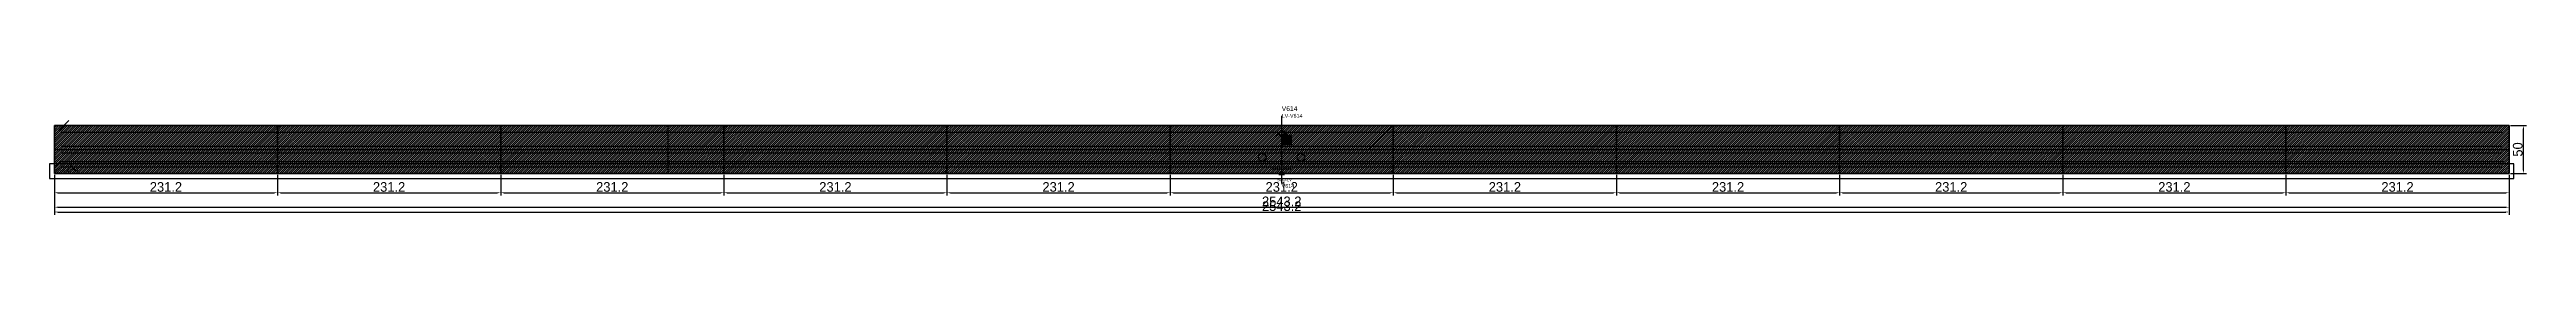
# Model space of a CAD drawing. Header units: metres. Extents: x 12791 to 15357, y 13116 to 13229.
import ezdxf

# ---------------------------------------------------------------- set-up
doc = ezdxf.new("R2010")
doc.units = ezdxf.units.M
for name, color, linetype in [('BARRA DE ANCORAGEM', 251, 'CONTINUOUS'), ('barrote', 251, 'CONTINUOUS'), ('CONCRETO', 251, 'CONTINUOUS'), ('COTA', 241, 'CONTINUOUS'), ('cotas', 241, 'CONTINUOUS'), ('Demarcação 1', 251, 'CONTINUOUS'), ('Demarcação 2', 254, 'CONTINUOUS'), ('Hachura', 251, 'CONTINUOUS'), ('HACHURA MADEIRAS', 1, 'CONTINUOUS'), ('Laje_Perimetro', 7, 'CONTINUOUS'), ('material do compensado', 7, 'CONTINUOUS'), ('NOMENCLATURA', 7, 'CONTINUOUS'), ('Painéis', 200, 'CONTINUOUS'), ('PONTALETE', 7, 'CONTINUOUS'), ('presilha', 1, 'CONTINUOUS'), ('Reaproveitamento', 251, 'CONTINUOUS'), ('SARR_3.5x7', 81, 'CONTINUOUS'), ('SCO-___-LAJ', 2, 'CONTINUOUS'), ('TENSOR', 3, 'CONTINUOUS'), ('texto', 7, 'CONTINUOUS'), ('Texto Qtd Sarr', 242, 'CONTINUOUS')]:
    doc.layers.add(name, color=color, linetype=linetype)
doc.styles.add('STR_STANDARD', font='arial.ttf')
doc.dimstyles.new('EZ DXF', dxfattribs={"dimtxt": 10, "dimasz": 3.5, "dimexe": 3, "dimexo": 1.5, "dimgap": 1, "dimtad": 1, "dimdec": 1, "dimdsep": 46, "dimcen": 2.5, "dimazin": 3, "dimtfac": 1, "dimtmove": 0, "dimatfit": 3})

msp = doc.modelspace()

# ---------------------------------------------------------------- hatches: boundary and pattern name
at = {"layer": 'Hachura'}
h = msp.add_hatch(color=3, dxfattribs=at)
h.dxf.hatch_style = 1
h.paths.add_polyline_path([(12795.5914, 13158.9905), (13026.7914, 13158.9905), (13026.7914, 13208.9905), (12795.5914, 13208.9905)])
h = msp.add_hatch(dxfattribs=at)
h.set_pattern_fill('ANSI31', scale=0.5)
h.paths.add_polyline_path([(12795.5914, 13158.9905), (13026.7914, 13158.9905), (13026.7914, 13208.9905), (12795.5914, 13208.9905)])
h = msp.add_hatch(color=3, dxfattribs=at)
h.dxf.hatch_style = 1
h.paths.add_polyline_path([(12795.5914, 13158.9905), (13026.7914, 13158.9905), (13026.7914, 13208.9905), (12795.5914, 13208.9905)])
h = msp.add_hatch(dxfattribs=at)
h.set_pattern_fill('ANSI31', scale=0.5)
h.paths.add_polyline_path([(12795.5914, 13158.9905), (13026.7914, 13158.9905), (13026.7914, 13208.9905), (12795.5914, 13208.9905)])
h = msp.add_hatch(color=3, dxfattribs=at)
h.dxf.hatch_style = 1
h.paths.add_polyline_path([(13026.7914, 13158.9905), (13257.9914, 13158.9905), (13257.9914, 13208.9905), (13026.7914, 13208.9905)])
h = msp.add_hatch(dxfattribs=at)
h.set_pattern_fill('ANSI31', scale=0.5)
h.paths.add_polyline_path([(13026.7914, 13158.9905), (13257.9914, 13158.9905), (13257.9914, 13208.9905), (13026.7914, 13208.9905)])
h = msp.add_hatch(color=3, dxfattribs=at)
h.dxf.hatch_style = 1
h.paths.add_polyline_path([(13026.7914, 13158.9905), (13257.9914, 13158.9905), (13257.9914, 13208.9905), (13026.7914, 13208.9905)])
h = msp.add_hatch(dxfattribs=at)
h.set_pattern_fill('ANSI31', scale=0.5)
h.paths.add_polyline_path([(13026.7914, 13158.9905), (13257.9914, 13158.9905), (13257.9914, 13208.9905), (13026.7914, 13208.9905)])
h = msp.add_hatch(color=3, dxfattribs=at)
h.dxf.hatch_style = 1
h.paths.add_polyline_path([(13257.9914, 13158.9905), (13489.1914, 13158.9905), (13489.1914, 13208.9905), (13257.9914, 13208.9905)])
h = msp.add_hatch(dxfattribs=at)
h.set_pattern_fill('ANSI31', scale=0.5)
h.paths.add_polyline_path([(13257.9914, 13158.9905), (13489.1914, 13158.9905), (13489.1914, 13208.9905), (13257.9914, 13208.9905)])
h = msp.add_hatch(color=3, dxfattribs=at)
h.dxf.hatch_style = 1
h.paths.add_polyline_path([(13257.9914, 13158.9905), (13489.1914, 13158.9905), (13489.1914, 13208.9905), (13257.9914, 13208.9905)])
h = msp.add_hatch(dxfattribs=at)
h.set_pattern_fill('ANSI31', scale=0.5)
h.paths.add_polyline_path([(13257.9914, 13158.9905), (13489.1914, 13158.9905), (13489.1914, 13208.9905), (13257.9914, 13208.9905)])
h = msp.add_hatch(color=3, dxfattribs=at)
h.dxf.hatch_style = 1
h.paths.add_polyline_path([(13489.1914, 13158.9905), (13720.3914, 13158.9905), (13720.3914, 13208.9905), (13489.1914, 13208.9905)])
h = msp.add_hatch(dxfattribs=at)
h.set_pattern_fill('ANSI31', scale=0.5)
h.paths.add_polyline_path([(13489.1914, 13158.9905), (13720.3914, 13158.9905), (13720.3914, 13208.9905), (13489.1914, 13208.9905)])
h = msp.add_hatch(color=3, dxfattribs=at)
h.dxf.hatch_style = 1
h.paths.add_polyline_path([(13489.1914, 13158.9905), (13720.3914, 13158.9905), (13720.3914, 13208.9905), (13489.1914, 13208.9905)])
h = msp.add_hatch(dxfattribs=at)
h.set_pattern_fill('ANSI31', scale=0.5)
h.paths.add_polyline_path([(13489.1914, 13158.9905), (13720.3914, 13158.9905), (13720.3914, 13208.9905), (13489.1914, 13208.9905)])
h = msp.add_hatch(color=3, dxfattribs=at)
h.dxf.hatch_style = 1
h.paths.add_polyline_path([(13720.3914, 13158.9905), (13951.5914, 13158.9905), (13951.5914, 13208.9905), (13720.3914, 13208.9905)])
h = msp.add_hatch(dxfattribs=at)
h.set_pattern_fill('ANSI31', scale=0.5)
h.paths.add_polyline_path([(13720.3914, 13158.9905), (13951.5914, 13158.9905), (13951.5914, 13208.9905), (13720.3914, 13208.9905)])
h = msp.add_hatch(color=3, dxfattribs=at)
h.dxf.hatch_style = 1
h.paths.add_polyline_path([(13720.3914, 13158.9905), (13951.5914, 13158.9905), (13951.5914, 13208.9905), (13720.3914, 13208.9905)])
h = msp.add_hatch(dxfattribs=at)
h.set_pattern_fill('ANSI31', scale=0.5)
h.paths.add_polyline_path([(13720.3914, 13158.9905), (13951.5914, 13158.9905), (13951.5914, 13208.9905), (13720.3914, 13208.9905)])
h = msp.add_hatch(color=3, dxfattribs=at)
h.dxf.hatch_style = 1
h.paths.add_polyline_path([(13951.5914, 13158.9905), (14182.7914, 13158.9905), (14182.7914, 13208.9905), (13951.5914, 13208.9905)])
h = msp.add_hatch(dxfattribs=at)
h.set_pattern_fill('ANSI31', scale=0.5)
h.paths.add_polyline_path([(13951.5914, 13158.9905), (14182.7914, 13158.9905), (14182.7914, 13208.9905), (13951.5914, 13208.9905)])
h = msp.add_hatch(color=3, dxfattribs=at)
h.dxf.hatch_style = 1
h.paths.add_polyline_path([(13951.5914, 13158.9905), (14182.7914, 13158.9905), (14182.7914, 13208.9905), (13951.5914, 13208.9905)])
h = msp.add_hatch(dxfattribs=at)
h.set_pattern_fill('ANSI31', scale=0.5)
h.paths.add_polyline_path([(13951.5914, 13158.9905), (14182.7914, 13158.9905), (14182.7914, 13208.9905), (13951.5914, 13208.9905)])
h = msp.add_hatch(color=3, dxfattribs=at)
h.dxf.hatch_style = 1
h.paths.add_polyline_path([(14182.7914, 13158.9905), (14413.9914, 13158.9905), (14413.9914, 13208.9905), (14182.7914, 13208.9905)])
h = msp.add_hatch(dxfattribs=at)
h.set_pattern_fill('ANSI31', scale=0.5)
h.paths.add_polyline_path([(14182.7914, 13158.9905), (14413.9914, 13158.9905), (14413.9914, 13208.9905), (14182.7914, 13208.9905)])
h = msp.add_hatch(color=3, dxfattribs=at)
h.dxf.hatch_style = 1
h.paths.add_polyline_path([(14182.7914, 13158.9905), (14413.9914, 13158.9905), (14413.9914, 13208.9905), (14182.7914, 13208.9905)])
h = msp.add_hatch(dxfattribs=at)
h.set_pattern_fill('ANSI31', scale=0.5)
h.paths.add_polyline_path([(14182.7914, 13158.9905), (14413.9914, 13158.9905), (14413.9914, 13208.9905), (14182.7914, 13208.9905)])
h = msp.add_hatch(color=3, dxfattribs=at)
h.dxf.hatch_style = 1
h.paths.add_polyline_path([(14413.9914, 13158.9905), (14645.1914, 13158.9905), (14645.1914, 13208.9905), (14413.9914, 13208.9905)])
h = msp.add_hatch(dxfattribs=at)
h.set_pattern_fill('ANSI31', scale=0.5)
h.paths.add_polyline_path([(14413.9914, 13158.9905), (14645.1914, 13158.9905), (14645.1914, 13208.9905), (14413.9914, 13208.9905)])
h = msp.add_hatch(color=3, dxfattribs=at)
h.dxf.hatch_style = 1
h.paths.add_polyline_path([(14413.9914, 13158.9905), (14645.1914, 13158.9905), (14645.1914, 13208.9905), (14413.9914, 13208.9905)])
h = msp.add_hatch(dxfattribs=at)
h.set_pattern_fill('ANSI31', scale=0.5)
h.paths.add_polyline_path([(14413.9914, 13158.9905), (14645.1914, 13158.9905), (14645.1914, 13208.9905), (14413.9914, 13208.9905)])
h = msp.add_hatch(color=3, dxfattribs=at)
h.dxf.hatch_style = 1
h.paths.add_polyline_path([(14645.1914, 13158.9905), (14876.3914, 13158.9905), (14876.3914, 13208.9905), (14645.1914, 13208.9905)])
h = msp.add_hatch(dxfattribs=at)
h.set_pattern_fill('ANSI31', scale=0.5)
h.paths.add_polyline_path([(14645.1914, 13158.9905), (14876.3914, 13158.9905), (14876.3914, 13208.9905), (14645.1914, 13208.9905)])
h = msp.add_hatch(color=3, dxfattribs=at)
h.dxf.hatch_style = 1
h.paths.add_polyline_path([(14645.1914, 13158.9905), (14876.3914, 13158.9905), (14876.3914, 13208.9905), (14645.1914, 13208.9905)])
h = msp.add_hatch(dxfattribs=at)
h.set_pattern_fill('ANSI31', scale=0.5)
h.paths.add_polyline_path([(14645.1914, 13158.9905), (14876.3914, 13158.9905), (14876.3914, 13208.9905), (14645.1914, 13208.9905)])
h = msp.add_hatch(color=3, dxfattribs=at)
h.dxf.hatch_style = 1
h.paths.add_polyline_path([(14876.3914, 13158.9905), (15107.5914, 13158.9905), (15107.5914, 13208.9905), (14876.3914, 13208.9905)])
h = msp.add_hatch(dxfattribs=at)
h.set_pattern_fill('ANSI31', scale=0.5)
h.paths.add_polyline_path([(14876.3914, 13158.9905), (15107.5914, 13158.9905), (15107.5914, 13208.9905), (14876.3914, 13208.9905)])
h = msp.add_hatch(color=3, dxfattribs=at)
h.dxf.hatch_style = 1
h.paths.add_polyline_path([(14876.3914, 13158.9905), (15107.5914, 13158.9905), (15107.5914, 13208.9905), (14876.3914, 13208.9905)])
h = msp.add_hatch(dxfattribs=at)
h.set_pattern_fill('ANSI31', scale=0.5)
h.paths.add_polyline_path([(14876.3914, 13158.9905), (15107.5914, 13158.9905), (15107.5914, 13208.9905), (14876.3914, 13208.9905)])
h = msp.add_hatch(color=3, dxfattribs=at)
h.dxf.hatch_style = 1
h.paths.add_polyline_path([(15107.5914, 13158.9905), (15338.7914, 13158.9905), (15338.7914, 13208.9905), (15107.5914, 13208.9905)])
h = msp.add_hatch(dxfattribs=at)
h.set_pattern_fill('ANSI31', scale=0.5)
h.paths.add_polyline_path([(15107.5914, 13158.9905), (15338.7914, 13158.9905), (15338.7914, 13208.9905), (15107.5914, 13208.9905)])
h = msp.add_hatch(color=3, dxfattribs=at)
h.dxf.hatch_style = 1
h.paths.add_polyline_path([(15107.5914, 13158.9905), (15338.7914, 13158.9905), (15338.7914, 13208.9905), (15107.5914, 13208.9905)])
h = msp.add_hatch(dxfattribs=at)
h.set_pattern_fill('ANSI31', scale=0.5)
h.paths.add_polyline_path([(15107.5914, 13158.9905), (15338.7914, 13158.9905), (15338.7914, 13208.9905), (15107.5914, 13208.9905)])
at = {"layer": 'HACHURA MADEIRAS'}
h = msp.add_hatch(dxfattribs=at)
h.set_pattern_fill('ANSI31', scale=2)
h.paths.add_polyline_path([(12797.5914, 13160.9905), (12807.5914, 13160.9905), (12807.5914, 13170.9905), (12797.5914, 13170.9905)])
h = msp.add_hatch(dxfattribs=at)
h.set_pattern_fill('ANSI31', scale=2)
h.paths.add_polyline_path([(12797.5914, 13160.9905), (12807.5914, 13160.9905), (12807.5914, 13170.9905), (12797.5914, 13170.9905)])
at = {"layer": 'material do compensado'}
h = msp.add_hatch(dxfattribs=at)
h.set_pattern_fill('ANSI37', scale=2)
h.paths.add_polyline_path([(12808.5914, 13160.9905), (12817.5914, 13160.9905), (12817.5914, 13168.9905), (12808.5914, 13168.9905)])
h = msp.add_hatch(dxfattribs=at)
h.set_pattern_fill('ANSI37', scale=2)
h.paths.add_polyline_path([(12808.5914, 13160.9905), (12817.5914, 13160.9905), (12817.5914, 13168.9905), (12808.5914, 13168.9905)])
at = {"layer": 'Reaproveitamento'}
h = msp.add_hatch(dxfattribs=at)
h.set_pattern_fill('SOLID')
h.paths.add_polyline_path([(14067.1914, 13188.9905), (14077.1914, 13188.9905), (14077.1914, 13198.9905), (14067.1914, 13198.9905)])
h = msp.add_hatch(dxfattribs=at)
h.set_pattern_fill('SOLID')
h.paths.add_polyline_path([(14067.1914, 13188.9905), (14077.1914, 13188.9905), (14077.1914, 13198.9905), (14067.1914, 13198.9905)])

# ---------------------------------------------------------------- linework, layer by layer
at = {"layer": 'BARRA DE ANCORAGEM'}
msp.add_line((12800.5914, 13203.9905), (12810.5914, 13213.9905), dxfattribs=at)
msp.add_line((12800.5914, 13203.9905), (12810.5914, 13213.9905), dxfattribs=at)
at = {"layer": 'barrote'}
msp.add_line((12800.5914, 13171.4905), (15333.7914, 13171.4905), dxfattribs=at)
msp.add_line((12800.5914, 13171.4905), (15333.7914, 13171.4905), dxfattribs=at)
at = {"layer": 'CONCRETO'}
msp.add_solid([(14064.1914, 13160.9905), (14070.1914, 13160.9905), (14064.1914, 13156.9905), (14070.1914, 13156.9905)], dxfattribs=at)
msp.add_solid([(14064.1914, 13160.9905), (14070.1914, 13160.9905), (14064.1914, 13156.9905), (14070.1914, 13156.9905)], dxfattribs=at)
at = {"layer": 'Demarcação 1'}
msp.add_line((12795.5914, 13183.9905), (15338.7914, 13183.9905), dxfattribs=at)
msp.add_line((12795.5914, 13183.9905), (15338.7914, 13183.9905), dxfattribs=at)
at = {"layer": 'Demarcação 2'}
msp.add_line((13431.3914, 13158.9905), (13431.3914, 13208.9905), dxfattribs=at)
msp.add_line((13431.3914, 13158.9905), (13431.3914, 13208.9905), dxfattribs=at)
at = {"layer": 'Laje_Perimetro'}
msp.add_lwpolyline([(12790.5914, 13153.9905), (15343.7914, 13153.9905), (15343.7914, 13168.9905), (12790.5914, 13168.9905)], close=True, dxfattribs=at)
msp.add_lwpolyline([(12790.5914, 13153.9905), (15343.7914, 13153.9905), (15343.7914, 13168.9905), (12790.5914, 13168.9905)], close=True, dxfattribs=at)
at = {"layer": 'Painéis'}
for points in [[(12795.5914, 13158.9905), (12795.5914, 13208.9905)], [(12795.5914, 13158.9905), (13026.7914, 13158.9905), (13026.7914, 13208.9905), (12795.5914, 13208.9905)], [(12795.5914, 13208.9905), (15338.7914, 13208.9905)], [(12795.5914, 13158.9905), (12795.5914, 13208.9905)], [(12795.5914, 13158.9905), (13026.7914, 13158.9905), (13026.7914, 13208.9905), (12795.5914, 13208.9905)], [(12795.5914, 13208.9905), (15338.7914, 13208.9905)], [(13026.7914, 13158.9905), (13026.7914, 13208.9905)], [(13026.7914, 13158.9905), (13257.9914, 13158.9905), (13257.9914, 13208.9905), (13026.7914, 13208.9905)], [(13026.7914, 13158.9905), (13026.7914, 13208.9905)], [(13026.7914, 13158.9905), (13257.9914, 13158.9905), (13257.9914, 13208.9905), (13026.7914, 13208.9905)], [(13257.9914, 13158.9905), (13257.9914, 13208.9905)], [(13257.9914, 13158.9905), (13489.1914, 13158.9905), (13489.1914, 13208.9905), (13257.9914, 13208.9905)], [(13257.9914, 13158.9905), (13257.9914, 13208.9905)], [(13257.9914, 13158.9905), (13489.1914, 13158.9905), (13489.1914, 13208.9905), (13257.9914, 13208.9905)], [(13489.1914, 13158.9905), (13489.1914, 13208.9905)], [(13489.1914, 13158.9905), (13720.3914, 13158.9905), (13720.3914, 13208.9905), (13489.1914, 13208.9905)], [(13489.1914, 13158.9905), (13489.1914, 13208.9905)], [(13489.1914, 13158.9905), (13720.3914, 13158.9905), (13720.3914, 13208.9905), (13489.1914, 13208.9905)], [(13720.3914, 13158.9905), (13720.3914, 13208.9905)], [(13720.3914, 13158.9905), (13951.5914, 13158.9905), (13951.5914, 13208.9905), (13720.3914, 13208.9905)], [(13720.3914, 13158.9905), (13720.3914, 13208.9905)], [(13720.3914, 13158.9905), (13951.5914, 13158.9905), (13951.5914, 13208.9905), (13720.3914, 13208.9905)], [(13951.5914, 13158.9905), (13951.5914, 13208.9905)], [(13951.5914, 13158.9905), (14182.7914, 13158.9905), (14182.7914, 13208.9905), (13951.5914, 13208.9905)], [(13951.5914, 13158.9905), (13951.5914, 13208.9905)], [(13951.5914, 13158.9905), (14182.7914, 13158.9905), (14182.7914, 13208.9905), (13951.5914, 13208.9905)], [(14182.7914, 13158.9905), (14182.7914, 13208.9905)], [(14182.7914, 13158.9905), (14413.9914, 13158.9905), (14413.9914, 13208.9905), (14182.7914, 13208.9905)], [(14182.7914, 13158.9905), (14182.7914, 13208.9905)], [(14182.7914, 13158.9905), (14413.9914, 13158.9905), (14413.9914, 13208.9905), (14182.7914, 13208.9905)], [(14413.9914, 13158.9905), (14413.9914, 13208.9905)], [(14413.9914, 13158.9905), (14645.1914, 13158.9905), (14645.1914, 13208.9905), (14413.9914, 13208.9905)], [(14413.9914, 13158.9905), (14413.9914, 13208.9905)], [(14413.9914, 13158.9905), (14645.1914, 13158.9905), (14645.1914, 13208.9905), (14413.9914, 13208.9905)], [(14645.1914, 13158.9905), (14645.1914, 13208.9905)], [(14645.1914, 13158.9905), (14876.3914, 13158.9905), (14876.3914, 13208.9905), (14645.1914, 13208.9905)], [(14645.1914, 13158.9905), (14645.1914, 13208.9905)], [(14645.1914, 13158.9905), (14876.3914, 13158.9905), (14876.3914, 13208.9905), (14645.1914, 13208.9905)], [(14876.3914, 13158.9905), (14876.3914, 13208.9905)], [(14876.3914, 13158.9905), (15107.5914, 13158.9905), (15107.5914, 13208.9905), (14876.3914, 13208.9905)], [(14876.3914, 13158.9905), (14876.3914, 13208.9905)], [(14876.3914, 13158.9905), (15107.5914, 13158.9905), (15107.5914, 13208.9905), (14876.3914, 13208.9905)], [(15107.5914, 13158.9905), (15107.5914, 13208.9905)], [(15107.5914, 13158.9905), (15338.7914, 13158.9905), (15338.7914, 13208.9905), (15107.5914, 13208.9905)], [(15107.5914, 13158.9905), (15107.5914, 13208.9905)], [(15107.5914, 13158.9905), (15338.7914, 13158.9905), (15338.7914, 13208.9905), (15107.5914, 13208.9905)], [(15338.7914, 13158.9905), (15338.7914, 13208.9905)], [(15338.7914, 13158.9905), (15338.7914, 13208.9905)], [(12795.5914, 13158.9905), (15338.7914, 13158.9905)], [(12795.5914, 13158.9905), (15338.7914, 13158.9905)]]:
    msp.add_lwpolyline(points, close=True, dxfattribs=at)
msp.add_arc((14067.1914, 13196.4905), 6, 0, 180, dxfattribs=at)
msp.add_arc((14067.1914, 13196.4905), 6, 0, 180, dxfattribs=at)
at = {"layer": 'PONTALETE'}
msp.add_line((14067.1914, 13148.9905), (14067.1914, 13218.9905), dxfattribs=at)
msp.add_line((14067.1914, 13148.9905), (14067.1914, 13218.9905), dxfattribs=at)
at = {"layer": 'presilha'}
for centre, radius in [((14067.1914, 13200.9905), 3), ((14067.1914, 13200.9905), 3), ((14047.1914, 13175.6572), 4), ((14047.1914, 13175.6572), 4), ((14087.1914, 13175.6572), 4), ((14087.1914, 13175.6572), 4)]:
    msp.add_circle(centre, radius, dxfattribs=at)
at = {"layer": 'SARR_3.5x7'}
for p, q in [((12802.5914, 13201.9905), (13026.7914, 13201.9905)), ((12802.5914, 13201.9905), (13026.7914, 13201.9905)), ((13026.7914, 13201.9905), (13257.9914, 13201.9905)), ((13026.7914, 13201.9905), (13257.9914, 13201.9905)), ((13257.9914, 13201.9905), (13489.1914, 13201.9905)), ((13257.9914, 13201.9905), (13489.1914, 13201.9905)), ((13489.1914, 13201.9905), (13720.3914, 13201.9905)), ((13489.1914, 13201.9905), (13720.3914, 13201.9905)), ((13720.3914, 13201.9905), (13951.5914, 13201.9905)), ((13720.3914, 13201.9905), (13951.5914, 13201.9905)), ((13951.5914, 13201.9905), (14182.7914, 13201.9905)), ((13951.5914, 13201.9905), (14182.7914, 13201.9905)), ((14182.7914, 13201.9905), (14413.9914, 13201.9905)), ((14182.7914, 13201.9905), (14413.9914, 13201.9905)), ((14413.9914, 13201.9905), (14645.1914, 13201.9905)), ((14413.9914, 13201.9905), (14645.1914, 13201.9905)), ((14645.1914, 13201.9905), (14876.3914, 13201.9905)), ((14645.1914, 13201.9905), (14876.3914, 13201.9905)), ((14876.3914, 13201.9905), (15107.5914, 13201.9905)), ((14876.3914, 13201.9905), (15107.5914, 13201.9905)), ((15107.5914, 13201.9905), (15331.7914, 13201.9905)), ((15107.5914, 13201.9905), (15331.7914, 13201.9905)), ((12802.5914, 13187.4905), (13026.7914, 13187.4905)), ((12802.5914, 13187.4905), (13026.7914, 13187.4905)), ((12802.5914, 13180.4905), (13026.7914, 13180.4905)), ((12802.5914, 13180.4905), (13026.7914, 13180.4905)), ((12802.5914, 13165.9905), (13026.7914, 13165.9905)), ((12802.5914, 13165.9905), (13026.7914, 13165.9905)), ((13026.7914, 13187.4905), (13257.9914, 13187.4905)), ((13026.7914, 13187.4905), (13257.9914, 13187.4905)), ((13026.7914, 13180.4905), (13257.9914, 13180.4905)), ((13026.7914, 13180.4905), (13257.9914, 13180.4905)), ((13026.7914, 13165.9905), (13257.9914, 13165.9905)), ((13026.7914, 13165.9905), (13257.9914, 13165.9905)), ((13257.9914, 13187.4905), (13489.1914, 13187.4905)), ((13257.9914, 13187.4905), (13489.1914, 13187.4905)), ((13257.9914, 13180.4905), (13489.1914, 13180.4905)), ((13257.9914, 13180.4905), (13489.1914, 13180.4905)), ((13257.9914, 13165.9905), (13489.1914, 13165.9905)), ((13257.9914, 13165.9905), (13489.1914, 13165.9905)), ((13489.1914, 13187.4905), (13720.3914, 13187.4905)), ((13489.1914, 13187.4905), (13720.3914, 13187.4905)), ((13489.1914, 13180.4905), (13720.3914, 13180.4905)), ((13489.1914, 13180.4905), (13720.3914, 13180.4905)), ((13489.1914, 13165.9905), (13720.3914, 13165.9905)), ((13489.1914, 13165.9905), (13720.3914, 13165.9905)), ((13720.3914, 13187.4905), (13951.5914, 13187.4905)), ((13720.3914, 13187.4905), (13951.5914, 13187.4905)), ((13720.3914, 13180.4905), (13951.5914, 13180.4905)), ((13720.3914, 13180.4905), (13951.5914, 13180.4905)), ((13720.3914, 13165.9905), (13951.5914, 13165.9905)), ((13720.3914, 13165.9905), (13951.5914, 13165.9905)), ((13951.5914, 13187.4905), (14182.7914, 13187.4905)), ((13951.5914, 13187.4905), (14182.7914, 13187.4905)), ((13951.5914, 13180.4905), (14182.7914, 13180.4905)), ((13951.5914, 13180.4905), (14182.7914, 13180.4905)), ((13951.5914, 13165.9905), (14182.7914, 13165.9905)), ((13951.5914, 13165.9905), (14182.7914, 13165.9905)), ((14182.7914, 13187.4905), (14413.9914, 13187.4905)), ((14182.7914, 13187.4905), (14413.9914, 13187.4905)), ((14182.7914, 13180.4905), (14413.9914, 13180.4905)), ((14182.7914, 13180.4905), (14413.9914, 13180.4905)), ((14182.7914, 13165.9905), (14413.9914, 13165.9905)), ((14182.7914, 13165.9905), (14413.9914, 13165.9905)), ((14413.9914, 13187.4905), (14645.1914, 13187.4905)), ((14413.9914, 13187.4905), (14645.1914, 13187.4905)), ((14413.9914, 13180.4905), (14645.1914, 13180.4905)), ((14413.9914, 13180.4905), (14645.1914, 13180.4905)), ((14413.9914, 13165.9905), (14645.1914, 13165.9905)), ((14413.9914, 13165.9905), (14645.1914, 13165.9905)), ((14645.1914, 13187.4905), (14876.3914, 13187.4905)), ((14645.1914, 13187.4905), (14876.3914, 13187.4905)), ((14645.1914, 13180.4905), (14876.3914, 13180.4905)), ((14645.1914, 13180.4905), (14876.3914, 13180.4905)), ((14645.1914, 13165.9905), (14876.3914, 13165.9905)), ((14645.1914, 13165.9905), (14876.3914, 13165.9905)), ((14876.3914, 13187.4905), (15107.5914, 13187.4905)), ((14876.3914, 13187.4905), (15107.5914, 13187.4905)), ((14876.3914, 13180.4905), (15107.5914, 13180.4905)), ((14876.3914, 13180.4905), (15107.5914, 13180.4905)), ((14876.3914, 13165.9905), (15107.5914, 13165.9905)), ((14876.3914, 13165.9905), (15107.5914, 13165.9905)), ((15107.5914, 13187.4905), (15331.7914, 13187.4905)), ((15107.5914, 13187.4905), (15331.7914, 13187.4905)), ((15107.5914, 13180.4905), (15331.7914, 13180.4905)), ((15107.5914, 13180.4905), (15331.7914, 13180.4905)), ((15107.5914, 13165.9905), (15331.7914, 13165.9905)), ((15107.5914, 13165.9905), (15331.7914, 13165.9905))]:
    msp.add_line(p, q, dxfattribs=at)
at = {"layer": 'TENSOR'}
msp.add_line((14057.1914, 13163.9905), (14077.1914, 13163.9905), dxfattribs=at)
msp.add_line((14057.1914, 13163.9905), (14077.1914, 13163.9905), dxfattribs=at)

# ---------------------------------------------------------------- texts
at = {"layer": 'NOMENCLATURA', "style": 'STR_STANDARD'}
msp.add_text('V614', height=5, dxfattribs=at).set_placement((14067.1914, 13223.9905))
msp.add_text('V614', height=5, dxfattribs=at).set_placement((14067.1914, 13223.9905))
at = {"layer": 'NOMENCLATURA', "insert": (14067.1914, 13220.9905), "char_height": 4, "attachment_point": 1}
msp.add_mtext('LV-V614', dxfattribs=at)
msp.add_mtext('LV-V614', dxfattribs=at)
at = {"layer": 'SCO-___-LAJ'}
msp.add_text('SCO-LV', height=3, dxfattribs=at).set_placement((14062.1914, 13150.9905))
msp.add_text('SCO-LV', height=3, dxfattribs=at).set_placement((14062.1914, 13150.9905))
at = {"layer": 'texto'}
msp.add_text('V614', height=4, dxfattribs=at).set_placement((14067.1914, 13143.9905))
msp.add_text('V614', height=4, dxfattribs=at).set_placement((14067.1914, 13143.9905))
at = {"layer": 'Texto Qtd Sarr'}
msp.add_text('QTD: AUTO', height=3, dxfattribs=at).set_placement((12797.5914, 13160.9905))
msp.add_text('QTD: AUTO', height=3, dxfattribs=at).set_placement((12797.5914, 13160.9905))

# ---------------------------------------------------------------- dimensions: what is measured, and where the dimension line sits
at = {"layer": 'COTA', "color": 1}
msp.add_linear_dim(base=(15353.7914, 13158.9905), p1=(15338.7914, 13158.9905), p2=(15338.7914, 13208.9905), angle=90, dimstyle='EZ DXF', dxfattribs=at).render()
msp.add_linear_dim(base=(15353.7914, 13158.9905), p1=(15338.7914, 13158.9905), p2=(15338.7914, 13208.9905), angle=90, dimstyle='EZ DXF', dxfattribs=at).render()
for base, p1, p2 in [((12795.5914, 13138.9905), (12795.5914, 13158.9905), (13026.7914, 13158.9905)), ((12795.5914, 13118.9905), (12795.5914, 13158.9905), (15338.7914, 13158.9905)), ((12795.5914, 13138.9905), (12795.5914, 13158.9905), (13026.7914, 13158.9905)), ((12795.5914, 13118.9905), (12795.5914, 13158.9905), (15338.7914, 13158.9905)), ((13026.7914, 13138.9905), (13026.7914, 13158.9905), (13257.9914, 13158.9905)), ((13026.7914, 13138.9905), (13026.7914, 13158.9905), (13257.9914, 13158.9905)), ((13257.9914, 13138.9905), (13257.9914, 13158.9905), (13489.1914, 13158.9905)), ((13257.9914, 13138.9905), (13257.9914, 13158.9905), (13489.1914, 13158.9905)), ((13489.1914, 13138.9905), (13489.1914, 13158.9905), (13720.3914, 13158.9905)), ((13489.1914, 13138.9905), (13489.1914, 13158.9905), (13720.3914, 13158.9905)), ((13720.3914, 13138.9905), (13720.3914, 13158.9905), (13951.5914, 13158.9905)), ((13720.3914, 13138.9905), (13720.3914, 13158.9905), (13951.5914, 13158.9905)), ((13951.5914, 13138.9905), (13951.5914, 13158.9905), (14182.7914, 13158.9905)), ((13951.5914, 13138.9905), (13951.5914, 13158.9905), (14182.7914, 13158.9905)), ((14182.7914, 13138.9905), (14182.7914, 13158.9905), (14413.9914, 13158.9905)), ((14182.7914, 13138.9905), (14182.7914, 13158.9905), (14413.9914, 13158.9905)), ((14413.9914, 13138.9905), (14413.9914, 13158.9905), (14645.1914, 13158.9905)), ((14413.9914, 13138.9905), (14413.9914, 13158.9905), (14645.1914, 13158.9905)), ((14645.1914, 13138.9905), (14645.1914, 13158.9905), (14876.3914, 13158.9905)), ((14645.1914, 13138.9905), (14645.1914, 13158.9905), (14876.3914, 13158.9905)), ((14876.3914, 13138.9905), (14876.3914, 13158.9905), (15107.5914, 13158.9905)), ((14876.3914, 13138.9905), (14876.3914, 13158.9905), (15107.5914, 13158.9905)), ((15107.5914, 13138.9905), (15107.5914, 13158.9905), (15338.7914, 13158.9905)), ((15107.5914, 13138.9905), (15107.5914, 13158.9905), (15338.7914, 13158.9905))]:
    msp.add_linear_dim(base=base, p1=p1, p2=p2, dimstyle='EZ DXF', dxfattribs=at).render()
at = {"layer": 'cotas'}
msp.add_linear_dim(base=(12795.5914, 13123.9905), p1=(12795.5914, 13138.9905), p2=(15338.7914, 13138.9905), dimstyle='EZ DXF', dxfattribs=at).render()
msp.add_linear_dim(base=(12795.5914, 13123.9905), p1=(12795.5914, 13138.9905), p2=(15338.7914, 13138.9905), dimstyle='EZ DXF', dxfattribs=at).render()

doc.saveas('drawing.dxf')
